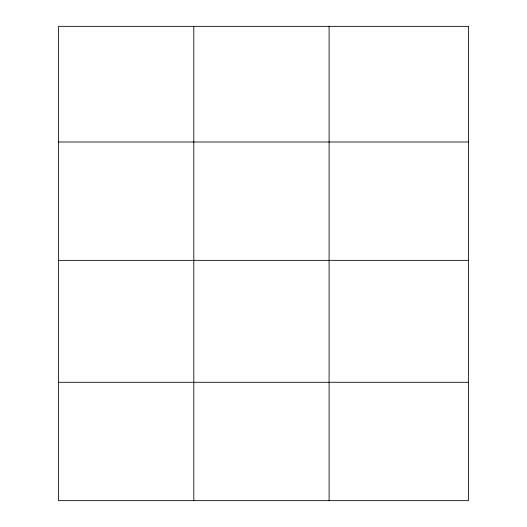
<?xml version="1.0" encoding="UTF-8"?>
<svg xmlns="http://www.w3.org/2000/svg" width="527" height="527" viewBox="0 0 527 527"><rect width="100%" height="100%" fill="white"/><g stroke="black" fill="none" stroke-linecap="round" stroke-linejoin="round"><path stroke-width="0.79" d="M58.504 141.994L468.496 141.994M58.504 260.351L468.496 260.351M58.504 382.292L468.496 382.292M329.098 26.35L329.098 500.65M193.804 26.35L193.804 500.65M468.496 26.35L58.504 26.35L58.504 500.65L468.496 500.65L468.496 26.35"/></g></svg>
